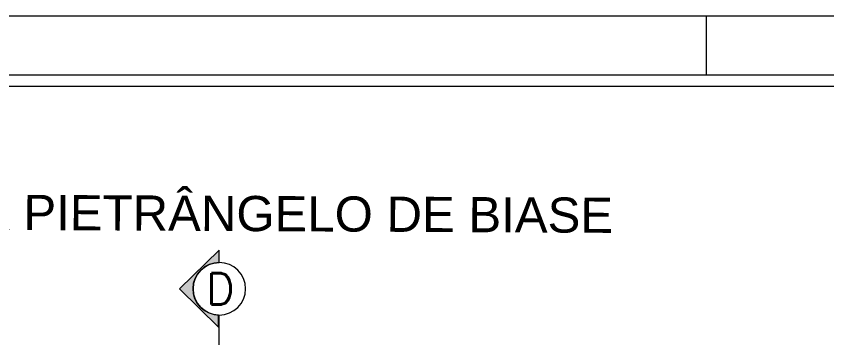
# Model space of a CAD drawing. Header units: millimetres. Extents: x 521 to 1055, y 261 to 520.
# Drawn here: x 535.59 to 549.42, y 339.84 to 345.32 of the extents above; entities that cross this region are included whole.
import ezdxf
from ezdxf.enums import TextEntityAlignment as Align

# ---------------------------------------------------------------- set-up
doc = ezdxf.new("R2010")
doc.units = ezdxf.units.MM
doc.linetypes.add('CONTINU', pattern=[0])
doc.linetypes.add('DASHDOTX2', pattern=[2, 1, -0.5, 0, -0.5])
doc.layers.add('0.1', color=8, linetype='Continuous', lineweight=13)
doc.layers.add('texto', color=1, linetype='Continuous')
doc.styles.add('ROBERTO', font='swissek.ttf')
doc.styles.add('ROMANS', font='romans')

# ---------------------------------------------------------------- blocks, each defined once
blk = doc.blocks.new('Cor-4A')
h = blk.add_hatch(color=1)
edge = h.paths.add_edge_path()
edge.add_line((-0.00005, -0.00732), (-0.00757, 0))
edge.add_line((-0.00757, 0), (-0.00014, 0.00731))
edge.add_line((-0.00014, 0.00731), (-0.00014, 0.005))
edge.add_arc((0, 0), 0.005, 91.6216, 269.468)
edge.add_line((-0.00005, -0.005), (-0.00005, -0.00732))
at = {"linetype": 'DASHDOTX2'}
blk.add_line((0, 0.03735), (0, 0.005), dxfattribs=at)
at = {"color": 1}
blk.add_lwpolyline([(-0.00005, -0.00732), (-0.00757, 0), (-0.00014, 0.00731), (-0.00014, 0.005, 0.98138), (-0.00005, -0.005)], format="xyb", close=True, dxfattribs=at)
blk.add_circle((0, 0), 0.005, dxfattribs=at)
at = {"color": 3, "style": 'ROMANS'}
blk.add_attdef('O', text='', height=0.006, rotation=90, dxfattribs=at).set_placement((0.00019, 0), align=Align.MIDDLE)
blk = doc.blocks.new('SUP')
at = {"layer": 'texto', "color": 8, "style": 'ROBERTO'}
blk.add_text('RUA PIETRÂNGELO DE BIASE', height=0.6, rotation=359.7248, dxfattribs=at).set_placement((225.194, 66.267))

msp = doc.modelspace()

# ---------------------------------------------------------------- linework, layer by layer
at = {"layer": '0.1', "color": 8}
msp.add_line((547.35941, 345.32093), (547.35941, 344.32093), dxfattribs=at)
for points in [[(646.97941, 345.32093), (520.77502, 345.32093), (520.77502, 261.32093), (646.97941, 261.32093)], [(523.27502, 262.32093), (523.27502, 344.32093), (645.97941, 344.32093), (645.97941, 262.32093)]]:
    msp.add_lwpolyline(points, close=True, dxfattribs=at)
msp.add_lwpolyline([(630.15941, 343.12093, 0.41421356), (629.15941, 344.12093), (524.47502, 344.12093, 0.41421356), (523.47502, 343.12093), (523.47502, 269.52093, 0.41421356), (524.47502, 268.52093), (629.15941, 268.52093, 0.41421356), (630.15941, 269.52093)], format="xyb", close=True, dxfattribs=at)

# ---------------------------------------------------------------- block references
at = {"layer": '0.1', "color": 8, "linetype": 'CONTINU', "lineweight": -2}
msp.add_blockref('SUP', (308.51399, 275.4176), dxfattribs=at)
at = {"layer": '0.1', "color": 8}
ref = msp.add_blockref('Cor-4A', (539.05324, 340.67356), dxfattribs=dict(at, xscale=-89.59999999999991, yscale=89.59999999999997, zscale=89.60000000000001, rotation=180))
ref.add_attrib('O', 'D', dxfattribs={"layer": '0', "color": 3, "height": 0.5376, "style": 'ROMANS'}).set_placement((539.07063, 340.67356), align=Align.MIDDLE)

doc.saveas('drawing.dxf')
